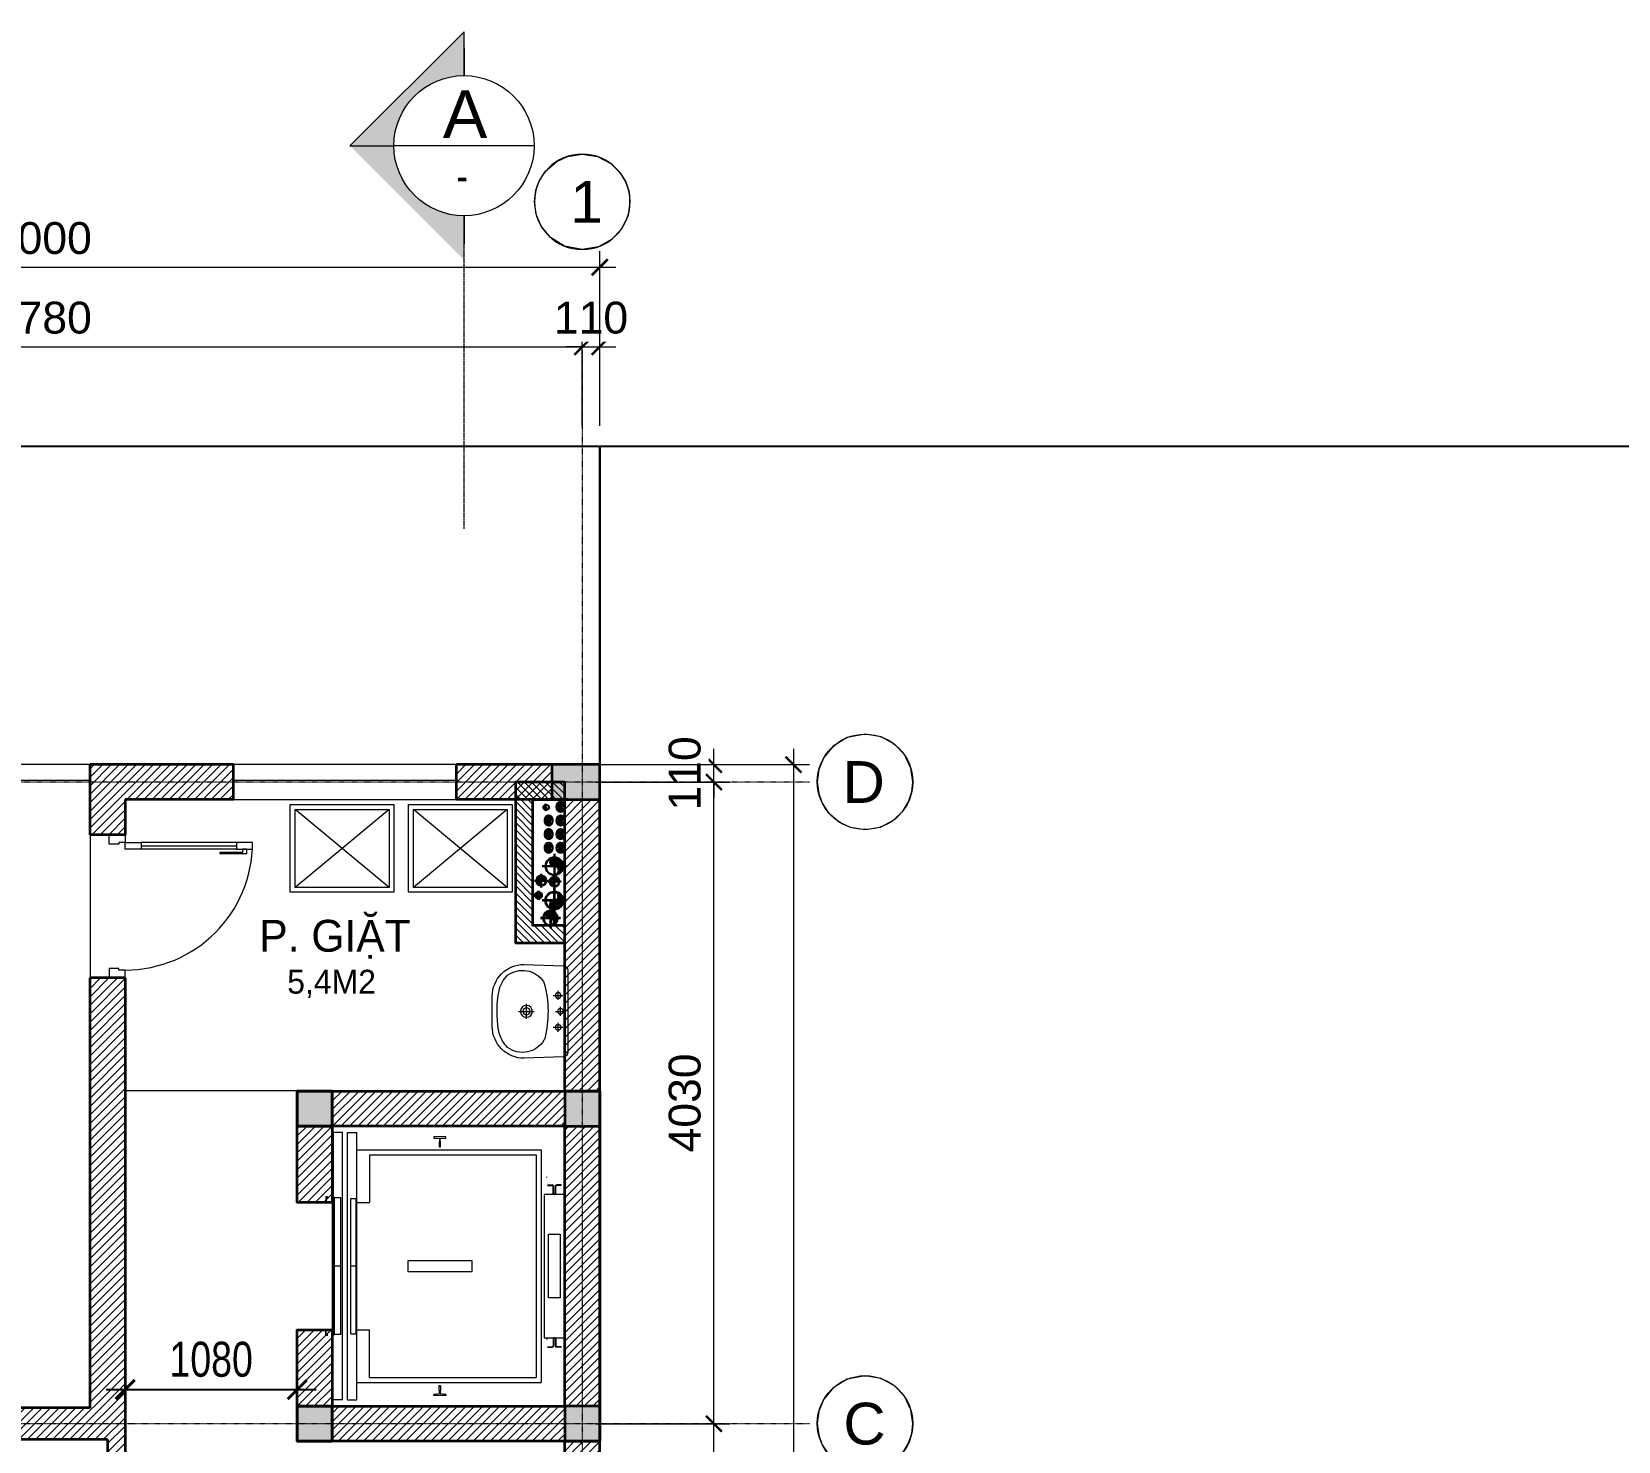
# Model space of a CAD drawing. Header units: millimetres. Extents: x -127141 to 682685, y -1234500 to 49778.
# Drawn here: x 317131 to 327093, y -6250 to 2604 of the extents above; entities that cross this region are included whole.
import ezdxf
from ezdxf.enums import TextEntityAlignment as Align

# ---------------------------------------------------------------- set-up
doc = ezdxf.new("R2010")
doc.units = ezdxf.units.MM
doc.header["$MEASUREMENT"] = 0
doc.set_wipeout_variables(frame=1)
for name, pattern in [('$AUDIT_BAD_LTYPE2', [0]), ('ACAD_ISO03W100', [30, 12, -18]), ('CENTER2', [1.125, 0.75, -0.125, 0.125, -0.125]), ('CONTINOUS', [0]), ('DASHDOT', [1, 0.5, -0.25, 0, -0.25]), ('DIVIDEX22', [1.25, 0.625, -0.25, 0, -0.125, 0, -0.25]), ('HIDDEN', [0.75, 0.5, -0.25]), ('PHANTOM2', [1.25, 0.625, -0.125, 0.125, -0.125, 0.125, -0.125]), ('PHANTOM3', [1.5, 0.625, -0.125, 0.125, -0.125, 0.125, -0.125, 0.125, -0.125])]:
    doc.linetypes.add(name, pattern=pattern)
for name, color, linetype, lineweight in [('-CONCRETE', 1, 'Continuous', 35), ('-DOOR', 137, 'Continuous', 9), ('-FURNITURE', 46, 'Continuous', 9), ('-HATCH', 8, 'Continuous', 5), ('-HIDE', 3, 'HIDDEN', 13), ('-KH', 143, 'Continuous', 13), ('-LINE1', 7, 'Continuous', 18), ('-LINE2', 252, 'Continuous', 9), ('-TEXT', 7, 'Continuous', 15), ('-WALL', 4, 'Continuous', 35), ('A-COT VACH', 2, 'Continuous', 35), ('A-DIM', 251, 'Continuous', 15), ('A-HATCH', 251, 'Continuous', 5), ('A-KY HIEU', 34, 'Continuous', 20), ('A-NET THAY', 125, 'Continuous', 18), ('A-TRUC', 251, 'DASHDOT', 5), ('A-TUONG', 7, 'Continuous', 35), ('N1.1-CN', 4, 'CONTINOUS', 35), ('N1.3-TN', 6, 'CENTER2', 35), ('N1.4-TP', 4, 'PHANTOM2', 35), ('N1.5-TH', 2, 'PHANTOM3', 30), ('N1.6-NM', 3, 'DIVIDEX22', 30), ('N4-OTHER1', 143, 'CONTINOUS', 15), ('TEXT25', 2, 'Continuous', 13)]:
    doc.layers.add(name, color=color, linetype=linetype, lineweight=lineweight)
for name, color, linetype in [('12. NET DIM', 252, 'Continuous'), ('M-CD', 40, 'ACAD_ISO03W100'), ('M-Control', 170, 'CENTER2'), ('M-RP', 140, 'Continuous')]:
    doc.layers.add(name, color=color, linetype=linetype)
doc.layers.add('LUOI GIONG', color=160, linetype='Continuous', plot=False)
doc.styles.add('1', font='arial.ttf')
doc.styles.add('A1-arial', font='arial.ttf', dxfattribs={"width": 0.8})
doc.styles.add('AVANH', font='', dxfattribs={"width": 0.8})
doc.styles.get("Standard").update_dxf_attribs({"font": 'arial.ttf'})
doc.styles.add('SVN_AVO_thuong', font='')
doc.styles.add('T1', font='', dxfattribs={"height": 200})
doc.styles.get('AVANH').set_extended_font_data('.VnAvantH')
doc.styles.get('SVN_AVO_thuong').set_extended_font_data('SVN-Avo')
doc.styles.get('T1').set_extended_font_data('VNgeometric Light')
doc.dimstyles.new('C_100A3', dxfattribs={"dimscale": 100, "dimtxt": 2.2, "dimasz": 1.2, "dimexe": 1.2, "dimexo": 0, "dimgap": 0.75, "dimtad": 1, "dimdec": 0, "dimzin": 0, "dimdsep": 46, "dimtxsty": 'AVANH', "dimblk": 'ARCHTICK', "dimcen": 0, "dimdle": 1.2, "dimclrd": 256, "dimclre": 256, "dimclrt": 7, "dimadec": 0, "dimazin": 0, "dimtfac": 0.0001, "dimtdec": 0, "dimtix": 1, "dimtmove": 2, "dimatfit": 3, "dimfxl": 1.8, "dimtolj": 1, "dimtzin": 0, "dimarcsym": 0})
doc.dimstyles.new('DIM_LAYOUT A2-A3', dxfattribs={"dimscale": 0, "dimtxt": 2, "dimasz": 1, "dimexe": 1, "dimexo": 0, "dimgap": 0.8, "dimtad": 1, "dimdec": 0, "dimlfac": -1, "dimzin": 0, "dimdsep": 46, "dimtxsty": 'Standard', "dimblk": 'ARCHTICK', "dimcen": 1, "dimdle": 1, "dimclrd": 256, "dimclre": 256, "dimclrt": 7, "dimadec": 0, "dimazin": 0, "dimtfac": 1, "dimtdec": 0, "dimtix": 1, "dimtofl": 0, "dimtmove": 2, "dimatfit": 3, "dimldrblk": 'ARCHTICK', "dimfxl": 1, "dimtfill": 1, "dimtolj": 1, "dimtzin": 0, "dimarcsym": 0})

# ---------------------------------------------------------------- blocks, each defined once
blk = doc.blocks.new('X-5M-DH-2-CORE$0$A$C75E80C28')
at = {"layer": '-LINE2', "linetype": 'Continuous', "ltscale": 2}
for p, q in [((-510, -21.5), (-510, -50.6)), ((-506.8, -21.5), (-510, -21.5)), ((-510, -108.5), (-510, -79.4)), ((-506.8, -21.5), (-506.8, -50.6)), ((-506.8, -108.5), (-506.8, -79.4)), ((-456.2, -56.8), (-500.6, -56.8)), ((-456.2, -60), (-500.6, -60)), ((-456.2, -70), (-500.6, -70)), ((-456.2, -73.2), (-500.6, -73.2)), ((-453.2, -63), (-453.2, -67)), ((-450, -63), (-450, -67)), ((450, -63), (450, -67)), ((453.2, -63), (453.2, -67)), ((456.2, -56.8), (500.6, -56.8)), ((456.2, -60), (500.6, -60)), ((456.2, -70), (500.6, -70)), ((456.2, -73.2), (500.6, -73.2)), ((506.8, -21.5), (510, -21.5)), ((506.8, -21.5), (506.8, -50.6)), ((506.8, -108.5), (506.8, -79.4)), ((510, -21.5), (510, -50.6)), ((510, -108.5), (510, -79.4)), ((-731, -149), (731, -149)), ((-731, -1305), (-731, -149)), ((-700, -179), (700, -179)), ((-700, -1225), (-700, -179)), ((-556.8, -112.5), (-560, -112.5)), ((456.8, -112.5), (460, -112.5)), ((700, -1225), (700, -179)), ((731, -1305), (731, -149)), ((-700, -1225), (-400, -1225)), ((-400, -1305), (-400, -1225)), ((700, -1225), (400, -1225)), ((400, -1305), (400, -1225)), ((840, -1305), (-840, -1305)), ((-840, -1365), (-840, -1305)), ((840, -1365), (-840, -1365)), ((425, -1309), (-425, -1309)), ((-425, -1343), (-425, -1309)), ((425, -1343), (-425, -1343)), ((0, -1309), (0, -1343)), ((425, -1343), (425, -1309)), ((840, -1365), (840, -1305)), ((840, -1395), (-840, -1395)), ((-840, -1395), (-840, -1455)), ((-840, -1455), (-435, -1455)), ((-435, -1450), (-435, -1460)), ((-435, -1450), (-400, -1450)), ((-435, -1460), (-425, -1460)), ((-435, -1490), (-435, -1500)), ((-435, -1490), (-425, -1490)), ((-433.4, -1451.6), (-433.4, -1458.4)), ((-433.4, -1451.6), (-401.6, -1451.6)), ((-433.4, -1458.4), (-425, -1458.4)), ((-433.4, -1491.6), (-433.4, -1498.4)), ((-433.4, -1491.6), (-425, -1491.6)), ((430, -1406), (-430, -1406)), ((-430, -1406), (-430, -1446)), ((430, -1446), (-430, -1446)), ((-425, -1458.4), (-425, -1460)), ((-425, -1490), (-425, -1491.6)), ((-401.6, -1451.6), (-401.6, -1498.4)), ((400, -1450), (-400, -1450)), ((-400, -1450), (-400, -1500)), ((0, -1406), (0, -1446)), ((400, -1450), (400, -1500)), ((435, -1450), (400, -1450)), ((401.6, -1451.6), (401.6, -1498.4)), ((433.4, -1451.6), (401.6, -1451.6)), ((433.4, -1458.4), (425, -1458.4)), ((425, -1458.4), (425, -1460)), ((435, -1460), (425, -1460)), ((425, -1490), (425, -1491.6)), ((435, -1490), (425, -1490)), ((433.4, -1491.6), (425, -1491.6)), ((430, -1406), (430, -1446)), ((433.4, -1451.6), (433.4, -1458.4)), ((433.4, -1491.6), (433.4, -1498.4)), ((435, -1450), (435, -1460)), ((840, -1455), (435, -1455)), ((435, -1490), (435, -1500)), ((840, -1395), (840, -1455)), ((-435, -1500), (-400, -1500)), ((-433.4, -1498.4), (-401.6, -1498.4)), ((435, -1500), (400, -1500)), ((433.4, -1498.4), (401.6, -1498.4))]:
    blk.add_line(p, q, dxfattribs=at)
for points in [[(-450, 0), (-450, -130), (450, -130), (450, 0)], [(-200, -29), (200, -29), (200, -101), (-200, -101)], [(-36, -584), (36, -584), (36, -984), (-36, -984)]]:
    blk.add_lwpolyline(points, close=True, dxfattribs=at)
for points in [[(-780, -789), (-751, -789, 0.414214), (-750, -788), (-750, -784), (-750, -780, 0.414214), (-751, -779), (-780, -779, -0.256978), (-784.1, -781.9), (-797.9, -781.9, -0.414214), (-800.9, -778.9), (-804, -749.5, 0.414214), (-807, -746.5), (-812, -746.5), (-812, -784), (-812, -821.5), (-807, -821.5, 0.414214), (-804, -818.5), (-800.9, -789.1, -0.414214), (-797.9, -786.1), (-784.1, -786.1, -0.256978), (-780, -789)], [(780, -789), (751, -789, -0.414214), (750, -788), (750, -784), (750, -780, -0.414214), (751, -779), (780, -779, 0.256978), (784.1, -781.9), (797.9, -781.9, 0.414214), (800.9, -778.9), (804, -749.5, -0.414214), (807, -746.5), (812, -746.5), (812, -784), (812, -821.5), (807, -821.5, -0.414214), (804, -818.5), (800.9, -789.1, 0.414214), (797.9, -786.1), (784.1, -786.1, 0.256978), (780, -789)]]:
    blk.add_lwpolyline(points, format="xyb", dxfattribs=at)
for centre, radius, start, end in [((-500.6, -50.6), 9.4, 180, 270), ((-500.6, -79.4), 9.4, 90, 180), ((-500.6, -50.6), 6.2, 180, 270), ((-500.6, -79.4), 6.2, 90, 180), ((-456.2, -63), 6.2, 0, 90), ((-456.2, -63), 3, 0, 90), ((-456.2, -67), 6.2, 270, 0), ((-456.2, -67), 3, 270, 0), ((456.2, -63), 6.2, 90, 180), ((456.2, -67), 6.2, 180, 270), ((456.2, -63), 3, 90, 180), ((456.2, -67), 3, 180, 270), ((500.6, -50.6), 6.2, 270, 0), ((500.6, -50.6), 9.4, 270, 0), ((500.6, -79.4), 9.4, 0, 90), ((500.6, -79.4), 6.2, 0, 90)]:
    blk.add_arc(centre, radius, start, end, dxfattribs=at)
blk = doc.blocks.new('A$C5C575821')
at = {"layer": '-CONCRETE'}
h = blk.add_hatch(color=256, dxfattribs=at)
h.dxf.hatch_style = 1
h.paths.add_polyline_path([(0, 220), (0, 0), (220, 0), (220, 220)])
blk.add_lwpolyline([(0, 0), (220, 0), (220, 220), (0, 220)], close=True, dxfattribs=at)
blk = doc.blocks.new('A$C3F71457E')
at = {"layer": 'A-HATCH'}
h = blk.add_hatch(dxfattribs=at)
h.set_pattern_fill('ANSI31', color=256, scale=300)
h.paths.add_polyline_path([(200, 380), (-20, 380), (-20, -98.4), (18.4, -98.4), (18.4, -66.6), (11.6, -66.6), (11.6, -75), (10, -75), (10, -65), (20, -65), (20, -100), (200, -100)])
h.paths.add_polyline_path([(-20, 600), (-1480, 600), (-1480, 380), (-20, 380)])
h.paths.add_polyline_path([(-1480, 380), (-1700, 380), (-1700, -1380), (-1480, -1380)])
h.paths.add_polyline_path([(-20, -1380), (-1480, -1380), (-1480, -1600), (-20, -1600)])
h.paths.add_polyline_path([(200, -900), (20, -900), (20, -935), (10, -935), (10, -925), (11.6, -925), (11.6, -933.4), (18.4, -933.4), (18.4, -901.6), (-20, -901.6), (-20, -1380), (-20, -1380), (200, -1380)])
at = {"layer": '-CONCRETE'}
blk.add_lwpolyline([(-20, -100), (-20, 380), (-1480, 380), (-1480, -1380), (-20, -1380), (-20, -900), (200, -900), (200, -1600), (-1700, -1600), (-1700, 600), (200, 600), (200, -100), (-20, -100)], dxfattribs=at)
at = {"layer": '-LINE1'}
blk.add_line((-20, -900), (-20, -100), dxfattribs=at)
at = {"layer": '-WALL'}
for p in [(-1700, 380), (-20, 380), (-1700, -1600), (-20, -1600)]:
    blk.add_blockref('A$C5C575821', p, dxfattribs=at)
at = {"color": 2, "rotation": 90}
blk.add_blockref('X-5M-DH-2-CORE$0$A$C75E80C28', (-1480, -500), dxfattribs=at)
blk = doc.blocks.new('*U67')
at = {"linetype": '$AUDIT_BAD_LTYPE2'}
for p, q in [((70, 100), (70, 700)), ((90, 700), (90, 100))]:
    blk.add_line(p, q, dxfattribs=at)
for points in [[(50, 700), (90, 700), (90, 800), (50, 800), (50, 700)], [(50, 702.9), (50, 100)], [(50, 100), (90, 100), (90, 0), (50, 0), (50, 100)]]:
    blk.add_lwpolyline(points)
for points in [[(118.3, 594.5), (118.3, 764.1), (90, 764.1), (90, 735.9), (112.6, 735.9), (112.6, 594.5)], [(0, 0), (50, 0), (50, -40), (60, -40), (60, -100), (0, -100)], [(900, 0), (850, 0), (850, -40), (840, -40), (840, -100), (900, -100)]]:
    blk.add_lwpolyline(points, close=True)
at = {"linetype": '$AUDIT_BAD_LTYPE2', "ltscale": 0.3}
blk.add_arc((50, 0), 800, 0, 90, dxfattribs=at)
blk = doc.blocks.new('_ArchTick')
at = {"color": 0, "linetype": 'ByBlock', "const_width": 0.15}
blk.add_lwpolyline([(-0.5, -0.5), (0.5, 0.5)], dxfattribs=at)
blk = doc.blocks.new('*D193')
at = {"layer": '12. NET DIM', "lineweight": -2, "transparency": 16777216}
for p, q in [((317717.4, -5863.3), (317717.4, -6045.3)), ((318797.5, -5863.3), (318797.5, -6045.3)), ((317597.4, -5925.3), (318917.5, -5925.3))]:
    blk.add_line(p, q, dxfattribs=at)
at = {"layer": 'Defpoints', "color": 0, "transparency": 16777216}
for p in [(317717.4, -5863.3), (318797.5, -5863.3), (318797.5, -5925.3)]:
    blk.add_point(p, dxfattribs=at)
at = {"layer": '12. NET DIM', "lineweight": -2, "transparency": 16777216, "xscale": 119.9999999999999, "yscale": 119.9999999999999, "zscale": 119.9999999999999, "rotation": 180}
blk.add_blockref('_ArchTick', (317717.4, -5925.3), dxfattribs=at)
at = {"layer": '12. NET DIM', "lineweight": -2, "transparency": 16777216, "xscale": 119.9999999999999, "yscale": 119.9999999999999, "zscale": 119.9999999999999}
blk.add_blockref('_ArchTick', (318797.5, -5925.3), dxfattribs=at)
at = {"layer": '12. NET DIM', "color": 7, "transparency": 16777216, "insert": (318257.4, -5736.5), "char_height": 220, "attachment_point": 5, "style": 'AVANH'}
blk.add_mtext('\\A1;1080', dxfattribs=at)
blk = doc.blocks.new('FASDFSE')
at = {"layer": '-KH'}
blk.add_hatch(color=256, dxfattribs=at).paths.add_polyline_path([(0, 4.402), (0, 7.16), (-7.16, 0), (0, -7.16), (0, -4.402, -0.414214), (-4.402, 0, -0.414214)])
for p, q in [((-7.16, 0), (0, 7.16)), ((0, 7.16), (-7.16, 0)), ((0, 4.402), (0, 7.16)), ((0, 6.157), (0, 4.402)), ((-7.16, 0), (-4.402, 0)), ((4.402, 0), (-4.402, 0)), ((0, -4.402), (0, -6.157))]:
    blk.add_line(p, q, dxfattribs=at)
blk.add_circle((0, 0), 4.402, dxfattribs=at)
at = {"layer": '-TEXT', "color": 2, "style": '1'}
blk.add_attdef('A', text='', height=3, dxfattribs=at).set_placement((0.082, 0.483), align=Align.CENTER)
at = {"layer": '-TEXT', "style": '1', "width": 0.75}
blk.add_attdef('KT', text='', height=2.2, dxfattribs=at).set_placement((0.114, -2.894), align=Align.CENTER)
blk = doc.blocks.new('A$C17c94eb8')
at = {"layer": '-FURNITURE'}
for p, q in [((30, 520), (620, 30)), ((30, 30), (620, 520))]:
    blk.add_line(p, q, dxfattribs=at)
for points in [[(0, 0), (650, 0), (650, 550), (0, 550)], [(30, 30), (620, 30), (620, 520), (30, 520)]]:
    blk.add_lwpolyline(points, close=True, dxfattribs=at)
blk = doc.blocks.new('A$C4ace49fd')
for p, q in [((167.3, 413.5), (223.9, 413.5)), ((195, 382.7), (195, 442.9)), ((267.3, 428.5), (323.9, 428.5)), ((295, 397.7), (295, 457.9)), ((367.3, 413.5), (423.9, 413.5)), ((395, 382.7), (395, 442.9)), ((248.9, 214.8), (342.1, 214.8)), ((295, 165.4), (295, 264))]:
    blk.add_line(p, q)
for points in [[(0, 200, 0.414214), (200, 0), (390, 0, 0.414214), (590, 200), (581.1, 446.1, 0.409799), (551.1, 475), (38.9, 475, 0.403607), (8.9, 446.1)], [(176.6, 39.7, 0.090773), (424.3, 42.8, 0.149887), (521.4, 96, 0.430722), (481.9, 321.3, 0.080637), (470.2, 326.5, 0.127732), (124.5, 329.3, 0.074208), (113.6, 324.8, 0.443092), (68.6, 96, 0.13364), (154, 45.6, 0.033617)]]:
    blk.add_lwpolyline(points, format="xyb", close=True)
for centre, radius in [((195, 413.5), 17.5), ((295, 428.5), 17.5), ((395, 413.5), 17.5), ((295, 214.8), 37.5), ((295, 214.8), 22.5), ((295, 214.8), 22.5)]:
    blk.add_circle(centre, radius)
blk = doc.blocks.new('*D404')
at = {"layer": 'A-DIM', "lineweight": -2, "transparency": 16777216}
for p, q in [((13544.6, 17883.6), (13544.6, 17983.6)), ((12828.2, 17883.6), (13644.6, 17883.6)), ((12828.2, 17773.6), (13644.6, 17773.6)), ((13544.6, 17773.6), (13544.6, 17673.6))]:
    blk.add_line(p, q, dxfattribs=at)
at = {"layer": 'Defpoints', "color": 0, "transparency": 16777216}
for p in [(12828.2, 17883.6), (12828.2, 17773.6)]:
    blk.add_point(p, dxfattribs=at)
at = {"layer": 'A-DIM', "lineweight": -2, "transparency": 16777216, "xscale": 100, "yscale": 100, "zscale": 100}
for p, rotation in [((13544.6, 17883.6), 270), ((13544.6, 17773.6), 90)]:
    blk.add_blockref('_ArchTick', p, dxfattribs=dict(at, rotation=rotation))
at = {"layer": 'A-DIM', "color": 7, "transparency": 16777216, "insert": (13362.5, 17828.6), "char_height": 200, "attachment_point": 5, "rotation": 90, "bg_fill": 3, "box_fill_scale": 1.25, "bg_fill_color": 256, "bg_fill_true_color": 13158600, "bg_fill_transparency": 0}
blk.add_mtext('\\A1;110', dxfattribs=at)
at = {"layer": 'Defpoints', "color": 0, "transparency": 16777216}
blk.add_point((13544.6, 17773.6), dxfattribs=at)
blk = doc.blocks.new('*D406')
at = {"layer": 'A-DIM', "lineweight": -2, "transparency": 16777216}
for p, q in [((5938, 20011.2), (5938, 20607.9)), ((12718.1, 20011.1), (12718.1, 20607.9)), ((5838, 20507.9), (12818.1, 20507.9))]:
    blk.add_line(p, q, dxfattribs=at)
at = {"layer": 'Defpoints', "color": 0, "transparency": 16777216}
for p in [(12718.1, 20507.9), (5938, 20011.2, 0), (12718.1, 20011.1, 0)]:
    blk.add_point(p, dxfattribs=at)
at = {"layer": 'A-DIM', "lineweight": -2, "transparency": 16777216, "xscale": 100, "yscale": 100, "zscale": 100, "rotation": 180}
blk.add_blockref('_ArchTick', (5938, 20507.9), dxfattribs=at)
at = {"layer": 'A-DIM', "lineweight": -2, "transparency": 16777216, "xscale": 100, "yscale": 100, "zscale": 100}
blk.add_blockref('_ArchTick', (12718.1, 20507.9), dxfattribs=at)
at = {"layer": 'A-DIM', "color": 7, "transparency": 16777216, "insert": (9328.1, 20690), "char_height": 200, "attachment_point": 5, "bg_fill": 3, "box_fill_scale": 1.25, "bg_fill_color": 256, "bg_fill_true_color": 13158600, "bg_fill_transparency": 0}
blk.add_mtext('\\A1;6780', dxfattribs=at)
blk = doc.blocks.new('*D407')
at = {"layer": 'A-DIM', "lineweight": -2, "transparency": 16777216}
for p, q in [((12718.1, 20011.1), (12718.1, 20607.8)), ((12828.1, 20011.1), (12828.1, 20607.8)), ((12718.1, 20507.8), (12618.1, 20507.8)), ((12828.1, 20507.8), (12928.1, 20507.8))]:
    blk.add_line(p, q, dxfattribs=at)
at = {"layer": 'Defpoints', "color": 0, "transparency": 16777216}
for p in [(12718.1, 20011.1, 0), (12828.1, 20011.1)]:
    blk.add_point(p, dxfattribs=at)
at = {"layer": 'A-DIM', "lineweight": -2, "transparency": 16777216, "xscale": 100, "yscale": 100, "zscale": 100}
blk.add_blockref('_ArchTick', (12718.1, 20507.8), dxfattribs=at)
at = {"layer": 'A-DIM', "lineweight": -2, "transparency": 16777216, "xscale": 100, "yscale": 100, "zscale": 100, "rotation": 180}
blk.add_blockref('_ArchTick', (12828.1, 20507.8), dxfattribs=at)
at = {"layer": 'A-DIM', "color": 7, "transparency": 16777216, "insert": (12773.1, 20689.9), "char_height": 200, "attachment_point": 5, "bg_fill": 3, "box_fill_scale": 1.25, "bg_fill_color": 256, "bg_fill_true_color": 13158600, "bg_fill_transparency": 0}
blk.add_mtext('\\A1;110', dxfattribs=at)
at = {"layer": 'Defpoints', "color": 0, "transparency": 16777216}
blk.add_point((12828.1, 20507.8), dxfattribs=at)
blk = doc.blocks.new('*D411')
at = {"layer": 'A-DIM', "lineweight": -2, "transparency": 16777216}
for p, q in [((13544.6, 13643.4), (13544.6, 17873.6)), ((12804.2, 17773.6), (13644.6, 17773.6)), ((12804.2, 13743.4), (13644.6, 13743.4))]:
    blk.add_line(p, q, dxfattribs=at)
at = {"layer": 'Defpoints', "color": 0, "transparency": 16777216}
for p in [(12804.2, 17773.6, 0), (13544.6, 17773.6), (12804.2, 13743.4, 0)]:
    blk.add_point(p, dxfattribs=at)
at = {"layer": 'A-DIM', "lineweight": -2, "transparency": 16777216, "xscale": 100, "yscale": 100, "zscale": 100}
for p, rotation in [((13544.6, 17773.6), 90), ((13544.6, 13743.4), 270)]:
    blk.add_blockref('_ArchTick', p, dxfattribs=dict(at, rotation=rotation))
at = {"layer": 'A-DIM', "color": 7, "transparency": 16777216, "insert": (13362.4, 15758.5), "char_height": 200, "attachment_point": 5, "rotation": 90, "bg_fill": 3, "box_fill_scale": 1.25, "bg_fill_color": 256, "bg_fill_true_color": 13158600, "bg_fill_transparency": 0}
blk.add_mtext('\\A1;4030', dxfattribs=at)
blk = doc.blocks.new('*D417')
at = {"layer": 'A-DIM', "lineweight": -2, "transparency": 16777216}
for p, q in [((13544.6, 8922.9), (13544.6, 13843.4)), ((12804.2, 13743.4), (13644.6, 13743.4)), ((12804.2, 9022.9), (13644.6, 9022.9))]:
    blk.add_line(p, q, dxfattribs=at)
at = {"layer": 'Defpoints', "color": 0, "transparency": 16777216}
for p in [(12804.2, 13743.4, 0), (13544.6, 13743.4), (12804.2, 9022.9, 0)]:
    blk.add_point(p, dxfattribs=at)
at = {"layer": 'A-DIM', "lineweight": -2, "transparency": 16777216, "xscale": 100, "yscale": 100, "zscale": 100}
for p, rotation in [((13544.6, 13743.4), 90), ((13544.6, 9022.9), 270)]:
    blk.add_blockref('_ArchTick', p, dxfattribs=dict(at, rotation=rotation))
at = {"layer": 'A-DIM', "color": 7, "transparency": 16777216, "insert": (13362.5, 11383.2), "char_height": 200, "attachment_point": 5, "rotation": 90, "bg_fill": 3, "box_fill_scale": 1.25, "bg_fill_color": 256, "bg_fill_true_color": 13158600, "bg_fill_transparency": 0}
blk.add_mtext('\\A1;4720', dxfattribs=at)
blk = doc.blocks.new('*D420')
at = {"layer": 'A-DIM', "lineweight": -2, "transparency": 16777216}
for p, q in [((5828, 20398.2), (5828, 21107.8)), ((12828.1, 20398.1), (12828.1, 21107.8)), ((5728, 21007.8), (12928.1, 21007.8))]:
    blk.add_line(p, q, dxfattribs=at)
at = {"layer": 'Defpoints', "color": 0, "transparency": 16777216}
for p in [(12828.1, 21007.8), (5828, 20398.2, 0), (12828.1, 20398.1, 0)]:
    blk.add_point(p, dxfattribs=at)
at = {"layer": 'A-DIM', "lineweight": -2, "transparency": 16777216, "xscale": 100, "yscale": 100, "zscale": 100, "rotation": 180}
blk.add_blockref('_ArchTick', (5828, 21007.8), dxfattribs=at)
at = {"layer": 'A-DIM', "lineweight": -2, "transparency": 16777216, "xscale": 100, "yscale": 100, "zscale": 100}
blk.add_blockref('_ArchTick', (12828.1, 21007.8), dxfattribs=at)
at = {"layer": 'A-DIM', "color": 7, "transparency": 16777216, "insert": (9328.1, 21189.9), "char_height": 200, "attachment_point": 5, "bg_fill": 3, "box_fill_scale": 1.25, "bg_fill_color": 256, "bg_fill_true_color": 13158600, "bg_fill_transparency": 0}
blk.add_mtext('\\A1;7000', dxfattribs=at)
blk = doc.blocks.new('Tag - Metric')
blk.add_lwpolyline([(0, 3.44), (-1.1, 3.26), (-2.06, 2.76), (-2.71, 2.12), (-3.13, 1.43), (-3.37, 0.73), (-3.44, 0), (-3.3, -0.99), (-2.83, -1.96), (-2.11, -2.72), (-1.16, -3.24), (0, -3.44), (1.28, -3.19), (2.29, -2.57), (2.96, -1.75), (3.33, -0.88), (3.44, 0), (3.34, 0.84), (3.08, 1.53), (2.65, 2.2), (1.84, 2.91), (1.07, 3.27), (0, 3.44)], close=True)
blk.add_circle((0, 0), 3.44)
at = {"style": 'A1-arial', "flags": 8}
blk.add_attdef('1', text='', height=3, dxfattribs=at).set_placement((0, 0), align=Align.MIDDLE_CENTER)
blk = doc.blocks.new('*D423')
at = {"layer": 'A-DIM', "lineweight": -2, "transparency": 16777216}
for p, q in [((14044.6, 17983.6), (14044.6, 4833.1)), ((12825.4, 17883.6), (14144.6, 17883.6)), ((12825.4, 4933.1), (14144.6, 4933.1))]:
    blk.add_line(p, q, dxfattribs=at)
at = {"layer": 'Defpoints', "color": 0, "transparency": 16777216}
for p in [(12825.4, 17883.6, 0), (12825.4, 4933.1, 0), (14044.6, 4933.1)]:
    blk.add_point(p, dxfattribs=at)
at = {"layer": 'A-DIM', "lineweight": -2, "transparency": 16777216, "xscale": 100, "yscale": 100, "zscale": 100}
for p, rotation in [((14044.6, 17883.6), 90), ((14044.6, 4933.1), 270)]:
    blk.add_blockref('_ArchTick', p, dxfattribs=dict(at, rotation=rotation))
at = {"layer": 'A-DIM', "color": 7, "transparency": 16777216, "insert": (13862.4, 11408.3), "char_height": 200, "attachment_point": 5, "rotation": 90, "bg_fill": 3, "box_fill_scale": 1.25, "bg_fill_color": 256, "bg_fill_true_color": 13158600, "bg_fill_transparency": 0}
blk.add_mtext('\\A1;12950', dxfattribs=at)
blk = doc.blocks.new('cot 220')
at = {"layer": 'A-COT VACH'}
h = blk.add_hatch(color=251, dxfattribs=at)
h.dxf.hatch_style = 1
h.paths.add_polyline_path([(110, 110), (-110, 110), (-110, -110), (110, -110)])
blk.add_lwpolyline([(-110, -110), (110, -110), (110, 110), (-110, 110)], close=True, dxfattribs=at)
blk = doc.blocks.new('N-ONGDUNG')
at = {"layer": 'N4-OTHER1', "ltscale": 10}
h = blk.add_hatch(dxfattribs=at)
h.set_pattern_fill('ANSI31', color=256, scale=36, angle=-90, style=0)
h.set_pattern_definition([(315, (39548.85, 159241.4585), (3.18198052, 3.18198052), [])])
h.paths.add_polyline_path([(0, 45, -0.414214), (45, 0), (0, 0)])
h.paths.add_polyline_path([(-45, 0, -0.414214), (0, 45), (0, 0, 1)])
h.paths.add_polyline_path([(0, 0), (45, 0, -1)])
at = {"linetype": 'Continuous', "ltscale": 10}
for p, q in [((63, 0), (-63, 0)), ((0, 63), (0, -63))]:
    blk.add_line(p, q, dxfattribs=at)
blk.add_circle((0, 0), 45, dxfattribs=at)
for centre, start, end in [((-22.5, 0), 0, 180), ((22.5, 0), 180, 0)]:
    blk.add_arc(centre, 22.5, start, end, dxfattribs=at)
blk = doc.blocks.new('$cc')
h = blk.add_hatch()
h.set_pattern_fill('_USER', color=8, scale=0.05, angle=45, style=0, pattern_type=0)
h.set_pattern_definition([(45, (-200956.024176, 465343.044346), (-0.0353553390593, 0.0353553390593), [])])
edge = h.paths.add_edge_path()
edge.add_arc((-0.19, -0.25), 0.313, -53.1301, 53.1301, ccw=False)
edge.add_arc((0, 0), 0.5, 90, 270, ccw=False)
edge.add_arc((0.19, 0.25), 0.312, 126.8699, 233.1301)
at = {"color": 8}
blk.add_lwpolyline([(0, 0, -0.5), (0, -0.5, -1), (0, 0.5, 0.5), (0, 0, 0.333333), (0, 0, 0.333333)], format="xyb", dxfattribs=at)
blk.add_circle((0, 0), 0.5)
blk = doc.blocks.new('A$C9810a9bf')
at = {"layer": 'M-RP', "ltscale": 200}
for centre, radius in [((-14.75, 0), 14.75), ((-14.75, 0), 4.75), ((17.95, 0), 17.95), ((17.95, 0), 7.95)]:
    blk.add_circle(centre, radius, dxfattribs=at)
blk.add_ellipse((3.2, 0), major_axis=(-32.7, 0), ratio=0.756114, dxfattribs=at)
at = {"layer": 'M-RP', "ltscale": 200, "xscale": 9.5, "yscale": 9.5, "zscale": 9.5, "rotation": 180}
blk.add_blockref('$cc', (-14.75, 0), dxfattribs=at)
at = {"layer": 'M-RP', "ltscale": 200, "xscale": 15.9, "yscale": 15.9, "zscale": 15.9}
blk.add_blockref('$cc', (17.95, 0), dxfattribs=at)
blk = doc.blocks.new('A$Caa2107e4')
at = {"layer": 'M-Control', "ltscale": 0.03}
for centre, radius in [((-14.75, 0), 14.75), ((-14.75, 0), 4.75), ((17.95, 0), 17.95), ((17.95, 0), 7.95)]:
    blk.add_circle(centre, radius, dxfattribs=at)
blk.add_ellipse((3.2, 0), major_axis=(-32.7, 0), ratio=0.756114, dxfattribs=at)
at = {"layer": 'M-Control', "ltscale": 0.03, "xscale": 9.5, "yscale": 9.5, "zscale": 9.5, "rotation": 180}
blk.add_blockref('$cc', (-14.75, 0), dxfattribs=at)
at = {"layer": 'M-Control', "ltscale": 0.03, "xscale": 15.9, "yscale": 15.9, "zscale": 15.9}
blk.add_blockref('$cc', (17.95, 0), dxfattribs=at)
blk = doc.blocks.new('A$Cddca1029')
at = {"layer": 'A-HATCH'}
h = blk.add_hatch(dxfattribs=at)
h.set_pattern_fill('ANSI31', color=256, scale=250, angle=180)
h.set_pattern_definition([(225, (850724.535, -721488), (22.0970869, -22.0970869), [])])
h.paths.add_polyline_path([(900, 12), (1010, 12), (1010, 322), (0, 322), (0, 12), (110, 12), (110, 212), (900, 212)])
at = {"layer": 'A-NET THAY'}
blk.add_line((110, 12), (900, 12, 0), dxfattribs=at)
at = {"layer": 'A-TUONG'}
for points in [[(900, 12), (1010, 12), (1010, 322), (0, 322), (0, 12), (110, 12), (110, 212), (900, 212), (900, 12)], [(110, 12), (900, 12)]]:
    blk.add_lwpolyline(points, dxfattribs=at)
at = {"layer": 'M-CD', "xscale": 34, "yscale": 34, "zscale": 34, "rotation": 270}
blk.add_blockref('$cc', (851.5, 128.1), dxfattribs=at)
at = {"layer": 'M-RP', "ltscale": 200}
for name, p in [('A$C9810a9bf', (595, 113)), ('A$Caa2107e4', (595, 113)), ('A$C9810a9bf', (680.4, 113)), ('A$Caa2107e4', (680.4, 113)), ('A$C9810a9bf', (765.8, 113)), ('A$Caa2107e4', (765.8, 113)), ('A$C9810a9bf', (595, 38)), ('A$Caa2107e4', (595, 38)), ('A$C9810a9bf', (680.4, 38)), ('A$Caa2107e4', (680.4, 38)), ('A$C9810a9bf', (765.8, 38)), ('A$Caa2107e4', (765.8, 38)), ('A$C9810a9bf', (851.2, 38)), ('A$Caa2107e4', (851.2, 38))]:
    blk.add_blockref(name, p, dxfattribs=at)
at = {"layer": 'N1.1-CN', "xscale": 0.4444444444444459, "yscale": 0.4444444444444459, "zscale": 0.4444444444444459}
blk.add_blockref('N-ONGDUNG', (299, 177), dxfattribs=at)
at = {"layer": 'N1.3-TN', "xscale": -1, "rotation": 180}
blk.add_blockref('N-ONGDUNG', (155, 102), dxfattribs=at)
at = {"layer": 'N1.4-TP', "xscale": 1.222222222222223, "yscale": 1.222222222222223, "zscale": 1.222222222222223, "rotation": 180}
blk.add_blockref('N-ONGDUNG', (266, 77), dxfattribs=at)
at = {"layer": 'N1.5-TH', "xscale": 0.6666666666666681, "yscale": 0.6666666666666681, "zscale": 0.6666666666666681}
for p in [(391, 159), (385, 77)]:
    blk.add_blockref('N-ONGDUNG', p, dxfattribs=at)
at = {"layer": 'N1.6-NM', "xscale": -1.222222222222223, "yscale": 1.222222222222223, "zscale": 1.222222222222223, "rotation": 180}
blk.add_blockref('N-ONGDUNG', (482, 77), dxfattribs=at)
blk = doc.blocks.new('A$C613aa57a')
at = {"layer": 'A-COT VACH', "xscale": -1}
for p in [(11038.2, 15723.4), (11038.2, 13743.4)]:
    blk.add_blockref('cot 220', p, dxfattribs=at)
at = {"layer": 'A-DIM'}
dim = blk.add_linear_dim(base=(12718.1, 20507.9), p1=(5938, 20011.2, 0), p2=(12718.1, 20011.1, 0), dimstyle='DIM_LAYOUT A2-A3', override={"dimscale": 100}, dxfattribs=at)
dim.commit()
dim.dimension.update_dxf_attribs({"geometry": '*D406', "text_midpoint": (9328.1, 20690)})
dim = blk.add_linear_dim(base=(13544.6, 17773.6), p1=(12828.2, 17883.6), p2=(12828.2, 17773.6), angle=90, dimstyle='DIM_LAYOUT A2-A3', override={"dimscale": 100}, dxfattribs=at)
dim.commit()
dim.dimension.update_dxf_attribs({"geometry": '*D404', "text_midpoint": (13362.5, 17828.6)})
dim = blk.add_linear_dim(base=(12828.1, 20507.8), p1=(12718.1, 20011.1, 0), p2=(12828.1, 20011.1), dimstyle='DIM_LAYOUT A2-A3', override={"dimscale": 100}, dxfattribs=at)
dim.commit()
dim.dimension.update_dxf_attribs({"geometry": '*D407', "text_midpoint": (12773.1, 20689.9)})
dim = blk.add_linear_dim(base=(13544.6, 17773.6, 0), p1=(12804.2, 13743.4, 0), p2=(12804.2, 17773.6, 0), angle=270, dimstyle='DIM_LAYOUT A2-A3', override={"dimscale": 100}, dxfattribs=at)
dim.commit()
dim.dimension.update_dxf_attribs({"geometry": '*D411', "text_midpoint": (13362.4, 15758.5, 0)})
at = {"layer": 'A-TRUC', "ltscale": 3, "elevation": 0}
blk.add_lwpolyline([(12718.1, 20484.1), (12718.1, 867.1)], dxfattribs=at)
at = {"layer": 'A-DIM'}
dim = blk.add_linear_dim(base=(13544.6004, 13743.4286, 0), p1=(12804.2419, 9022.9402, 0), p2=(12804.2419, 13743.4286, 0), angle=270, dimstyle='DIM_LAYOUT A2-A3', override={"dimscale": 100}, dxfattribs=at)
dim.commit()
dim.dimension.update_dxf_attribs({"geometry": '*D417', "text_midpoint": (13362.4858, 11383.1844, 0)})
dim = blk.add_linear_dim(base=(12828.1, 21007.8), p1=(5828, 20398.2, 0), p2=(12828.1, 20398.1, 0), dimstyle='DIM_LAYOUT A2-A3', override={"dimscale": 100}, dxfattribs=at)
dim.commit()
dim.dimension.update_dxf_attribs({"geometry": '*D420', "text_midpoint": (9328.1, 21189.9)})
dim = blk.add_linear_dim(base=(14044.55764, 4933.09284), p1=(12825.41077, 17883.59278, 0), p2=(12825.41077, 4933.09284, 0), angle=90, dimstyle='DIM_LAYOUT A2-A3', override={"dimscale": 100}, dxfattribs=at)
dim.commit()
dim.dimension.update_dxf_attribs({"geometry": '*D423', "text_midpoint": (13862.44304, 11408.34281)})
at = {"layer": 'A-COT VACH'}
h = blk.add_hatch(color=251, dxfattribs=at)
h.dxf.hatch_style = 1
h.paths.add_polyline_path([(12828.2, 17883.6), (12528.2, 17883.6), (12528.2, 17663.6), (12828.2, 17663.6)])
h = blk.add_hatch(color=251, dxfattribs=at)
h.dxf.hatch_style = 1
h.paths.add_polyline_path([(12828.2, 17883.6), (12528.2, 17883.6), (12528.2, 17663.6), (12828.2, 17663.6)])
at = {"layer": 'A-COT VACH', "elevation": 0}
blk.add_lwpolyline([(12528.2, 17663.6), (12828.2, 17663.6), (12828.2, 17883.6), (12528.2, 17883.6)], close=True, dxfattribs=at)
blk.add_lwpolyline([(12528.2, 17663.6), (12828.2, 17663.6), (12828.2, 17883.6), (12528.2, 17883.6)], close=True, dxfattribs=at)
at = {"layer": 'A-TRUC', "ltscale": 3}
for p, q in [((14146.6, 17773.6, 0), (599.3, 17773.6, 0)), ((14146.6, 13743.4, 0), (599.3, 13743.4, 0))]:
    blk.add_line(p, q, dxfattribs=at)
at = {"layer": 'A-COT VACH'}
for p in [(12718.2, 15723.4), (12718.2, 13743.4)]:
    blk.add_blockref('cot 220', p, dxfattribs=at)
at = {"layer": 'A-KY HIEU'}
ref = blk.add_blockref('Tag - Metric', (12718.1, 21418.8, 0), dxfattribs=dict(at, xscale=-87.13796474971016, yscale=87.13796474971016, zscale=87.13796474971016))
ref.add_attrib('DETAIL#', '1', dxfattribs={"layer": '0', "height": 262.5, "style": 'A1-arial'}).set_placement((12745.5, 21418.8, 0), align=Align.MIDDLE_CENTER)
ref = blk.add_blockref('Tag - Metric', (14494, 17775.4, 0), dxfattribs=dict(at, xscale=87.13796474971016, yscale=87.13796474971016, zscale=87.13796474971016, rotation=180))
ref.add_attrib('DETAIL#', 'D', dxfattribs={"layer": '0', "height": 262.5, "style": 'A1-arial'}).set_placement((14485.3, 17774.3, 0), align=Align.MIDDLE_CENTER)
ref = blk.add_blockref('Tag - Metric', (14494, 13745.2, 0), dxfattribs=dict(at, xscale=87.13796474971016, yscale=87.13796474971016, zscale=87.13796474971016, rotation=180))
ref.add_attrib('DETAIL#', 'C', dxfattribs={"layer": '0', "height": 262.5, "style": 'A1-arial'}).set_placement((14490.3, 13744.1, 0), align=Align.MIDDLE_CENTER)

msp = doc.modelspace()

# ---------------------------------------------------------------- hatches: boundary and pattern name
at = {"layer": 'A-HATCH'}
h = msp.add_hatch(dxfattribs=at)
h.set_pattern_fill('ANSI31', color=256, scale=300)
h.paths.add_polyline_path([(320477.5, -10469.7), (320697.5, -10469.7), (320697.5, -6250.2), (320477.5, -6250.2)])
h.paths.add_polyline_path([(317717.4, -3340.1), (317497.4, -3340.1), (317497.4, -6040), (313917.5, -6040), (313917.5, -6240), (317607.4, -6240), (317607.4, -7950), (317717.4, -7950)])
h.paths.add_polyline_path([(317697.4, -9060), (317697.4, -8950), (313917.5, -8950), (313917.5, -8750.5), (313697.5, -8750.5), (313697.5, -9250.5), (313917.5, -9250.5), (313917.5, -9060)])
h.paths.add_polyline_path([(313697.5, -7550.5), (313917.5, -7550.5), (313917.5, -6250), (313697.5, -6250)])
h.paths.add_polyline_path([(318397.5, -2220), (318397.5, -2000), (317497.4, -2000), (317497.4, -2440.1), (317717.4, -2440.1), (317717.4, -2220)])
h.paths.add_polyline_path([(320397.5, -2220), (320397.5, -2000), (319797.5, -2000), (319797.5, -2220)])
h.paths.add_polyline_path([(320477.5, -4050.2), (320697.5, -4050.2), (320697.5, -2220), (320477.5, -2220)])

# ---------------------------------------------------------------- linework, layer by layer
at = {"layer": '-DOOR'}
msp.add_lwpolyline([(318397.5, -2220), (319797.5, -2220), (319797.5, -2000), (318397.5, -2000)], close=True, dxfattribs=at)
for points in [[(319797.5, -2100), (318397.5, -2100)], [(317497.4, -2440.1), (317497.4, -3340.1)]]:
    msp.add_lwpolyline(points, dxfattribs=at)
at = {"layer": '-HATCH'}
msp.add_line((318797.5, -4050), (317717.4, -4050), dxfattribs=at)
at = {"layer": '-HIDE', "ltscale": 10}
msp.add_lwpolyline([(319845.1, -518), (319845.1, 1447.5)], dxfattribs=at)
at = {"layer": '-LINE1', "lineweight": 18}
for points in [[(317497.4, -2000), (313697.5, -2000), (313697.5, -6040)], [(317497.4, -2100), (313797.5, -2100), (313797.5, -6040)]]:
    msp.add_lwpolyline(points, dxfattribs=at)
at = {"layer": '-WALL'}
for p, q in [((318397.5, -2000), (317497.4, -2000)), ((317497.4, -2440.1), (317497.4, -2000)), ((318397.5, -2220), (318397.5, -2000)), ((320697.5, -2000), (319797.5, -2000)), ((319797.5, -2220), (319797.5, -2000)), ((320697.5, -10970.5), (320697.5, -2000)), ((318397.5, -2220), (317717.4, -2220)), ((317717.4, -2220), (317717.4, -2440.1)), ((320497.5, -2220), (319797.5, -2220)), ((320477.5, -4050), (320477.5, -2220)), ((317717.4, -2440.1), (317497.4, -2440.1)), ((317497.4, -6040), (317497.4, -3340.1)), ((317717.4, -3340.1), (317497.4, -3340.1)), ((317717.4, -3340.1), (317717.4, -7950)), ((317497.4, -6040), (313697.5, -6040)), ((317607.4, -6240), (313917.5, -6240)), ((317607.4, -6240), (317607.4, -7950)), ((320477.5, -10750.5), (320477.5, -6250))]:
    msp.add_line(p, q, dxfattribs=at)
at = {"layer": 'LUOI GIONG'}
for points in [[(295697.5, 0), (320697.5, 0), (320697.5, -25000), (295697.5, -25000)], [(320697.5, 0), (345697.5, 0), (345697.5, -25000), (320697.5, -25000)]]:
    msp.add_lwpolyline(points, close=True, dxfattribs=at)

# ---------------------------------------------------------------- block references
at = {"layer": '-DOOR', "rotation": 270}
msp.add_blockref('*U67', (317717.4, -2440.1), dxfattribs=at)
at = {"layer": '-FURNITURE', "xscale": -1, "rotation": 270}
msp.add_blockref('A$C4ace49fd', (320022.5, -3844.8), dxfattribs=at)
at = {"layer": '-WALL'}
ref = msp.add_blockref('FASDFSE', (319845.1, 1887.7), dxfattribs=dict(at, xscale=100, yscale=100, zscale=100))
ref.add_attrib('KT', '-', dxfattribs={"layer": '-TEXT', "height": 200, "style": '1', "width": 0.75}).set_placement((319833.3, 1598.2), align=Align.CENTER)
ref.add_attrib('A', 'A', dxfattribs={"layer": '-TEXT', "color": 2, "height": 300, "style": '1'}).set_placement((319851.9, 1936), align=Align.CENTER)
at = {"layer": '-WALL', "xscale": -1}
for p in [(319404.2, -2801), (320146.9, -2801)]:
    msp.add_blockref('A$C17c94eb8', p, dxfattribs=at)
at = {"layer": '-WALL', "rotation": 180}
msp.add_blockref('A$C3F71457E', (318997.5, -5650.2), dxfattribs=at)

# ---------------------------------------------------------------- texts
at = {"layer": 'TEXT25'}
for s, height, rotation, style, p in [('P. GIẶT', 200, 0, 'SVN_AVO_thuong', (318559.4, -3175.2)), ('5,4M2', 150, 360, 'T1', (318734.8, -3438.7))]:
    msp.add_text(s, height=height, rotation=rotation, dxfattribs=dict(at, style=style)).set_placement(p)

# ---------------------------------------------------------------- dimensions: what is measured, and where the dimension line sits
at = {"layer": '12. NET DIM'}
dim = msp.add_linear_dim(base=(318797.5, -5925.3), p1=(317717.4, -5863.3), p2=(318797.5, -5863.3), dimstyle='C_100A3', dxfattribs=at)
dim.commit()
dim.dimension.update_dxf_attribs({"geometry": '*D193', "text_midpoint": (318257.4, -5736.5)})

# ---------------------------------------------------------------- next in the draw order: block references
at = {"layer": 'A-NET THAY'}
msp.add_blockref('A$C613aa57a', (307869.3, -19883.6), dxfattribs=at)

# ---------------------------------------------------------------- next in the draw order: block references
at = {"layer": 'A-DIM', "rotation": 90}
msp.add_blockref('A$Cddca1029', (320489.5, -3120, 0), dxfattribs=at)

doc.saveas('drawing.dxf')
